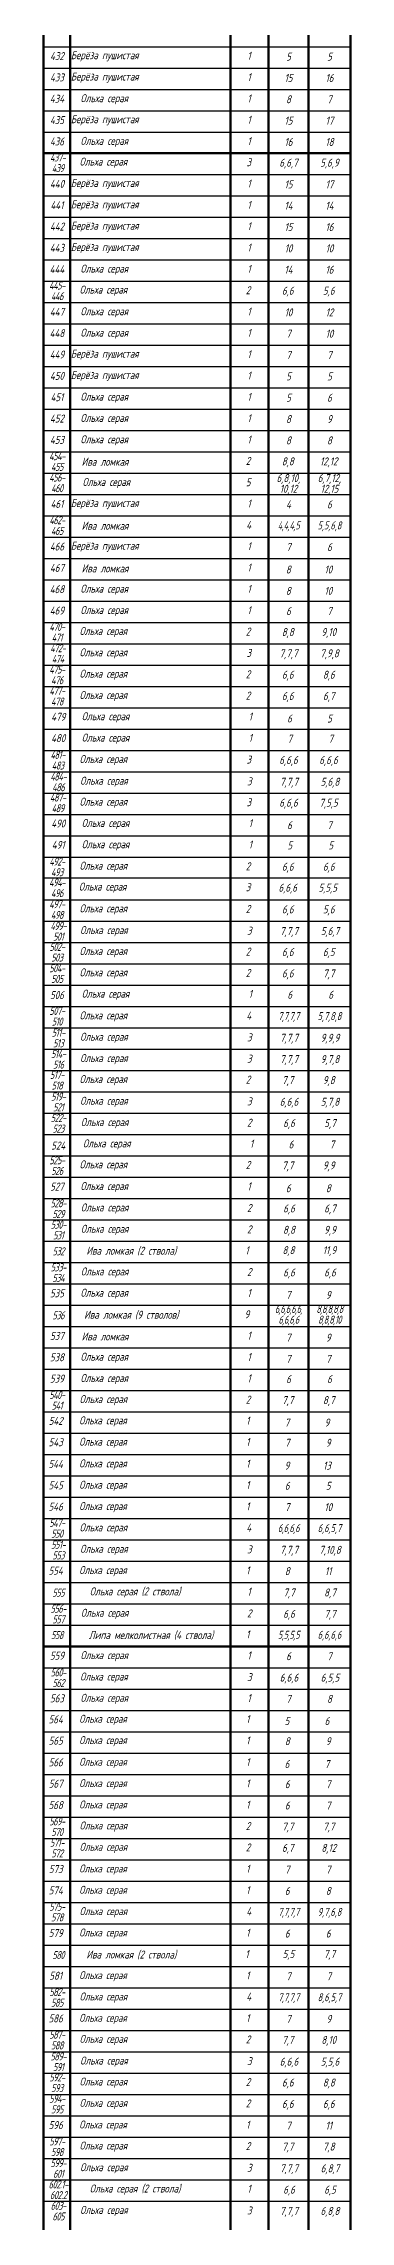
# Model space of a CAD drawing. Header units: metres. Extents: x 23128 to 34628, y -678634 to 13070.
# Drawn here: x 23128 to 34628, y -232256 to -150593 of the extents above; entities that cross this region are included whole.
import ezdxf

# ---------------------------------------------------------------- set-up
doc = ezdxf.new("R2010")
doc.units = ezdxf.units.M
for name, color, linetype, lineweight in [('Лиственные', 160, 'Continuous', 30), ('ТАБЛИЦА 50', 51, 'Continuous', 50), ('текст 300', 7, 'Continuous', 30)]:
    doc.layers.add(name, color=color, linetype=linetype, lineweight=lineweight)
doc.layers.add('ТАБЛИЦА', color=18, linetype='Continuous', true_color=0x000000)
doc.styles.add('NF_VGP_3.0', font='cs_gost2304.shx', dxfattribs={"oblique": 15, "height": 300})

msp = doc.modelspace()

# ---------------------------------------------------------------- linework, layer by layer
at = {"layer": 'ТАБЛИЦА', "color": 0, "transparency": 33554687}
for points in [[(23128, -150713), (34628, -150713)], [(23128, -151513), (34628, -151513)], [(23128, -152313), (34628, -152313)], [(23128, -153113), (34628, -153113)], [(23128, -153913), (34628, -153913)], [(23128, -154703), (34628, -154703)], [(23128, -155503), (34628, -155503)], [(23128, -156303), (34628, -156303)], [(23128, -157103), (34628, -157103)], [(23128, -157903), (34628, -157903)], [(23128, -158703), (34628, -158703)], [(23128, -159503), (34628, -159503)], [(23128, -160303), (34628, -160303)], [(23128, -161103), (34628, -161103)], [(23128, -161903), (34628, -161903)], [(23128, -162703), (34628, -162703)], [(23128, -163503), (34628, -163503)], [(23128, -164303), (34628, -164303)], [(23128, -165103), (34628, -165103)], [(23128, -165903), (34628, -165903)], [(23128, -166703), (34628, -166703)], [(23128, -167503), (34628, -167503)], [(23128, -168303), (34628, -168303)], [(23128, -169103), (34628, -169103)], [(23128, -169903), (34628, -169903)], [(23128, -170703), (34628, -170703)], [(23128, -171503), (34628, -171503)], [(23128, -172303), (34628, -172303)], [(23128, -173103), (34628, -173103)], [(23128, -173903), (34628, -173903)], [(23128, -174703), (34628, -174703)], [(23128, -175503), (34628, -175503)], [(23128, -176303), (34628, -176303)], [(23128, -177103), (34628, -177103)], [(23128, -177903), (34628, -177903)], [(23128, -178703), (34628, -178703)], [(23128, -179503), (34628, -179503)], [(23128, -180303), (34628, -180303)], [(23128, -181103), (34628, -181103)], [(23128, -181872), (34628, -181872)], [(23128, -182703), (34628, -182703)], [(23128, -183503), (34628, -183503)], [(23128, -184303), (34628, -184303)], [(23128, -185103), (34628, -185103)], [(23128, -185903), (34628, -185903)], [(23128, -186703), (34628, -186703)], [(23128, -187503), (34628, -187503)], [(23128, -188303), (34628, -188303)], [(23128, -189103), (34628, -189103)], [(23128, -189903), (34628, -189903)], [(23128, -190703), (34628, -190703)], [(23128, -191503), (34628, -191503)], [(23128, -192303), (34628, -192303)], [(23128, -193103), (34628, -193103)], [(23128, -193903), (34628, -193903)], [(23128, -194703), (34628, -194703)], [(23128, -195503), (34628, -195503)], [(23128, -196303), (34628, -196303)], [(23128, -197103), (34628, -197103)], [(23128, -197903), (34628, -197903)], [(23128, -198703), (34628, -198703)], [(23128, -199503), (34628, -199503)], [(23128, -200303), (34628, -200303)], [(23128, -201103), (34628, -201103)], [(23128, -201903), (34628, -201903)], [(23128, -202703), (34628, -202703)], [(23128, -203503), (34628, -203503)], [(23128, -204303), (34628, -204303)], [(23128, -205103), (34628, -205103)], [(23128, -205903), (34628, -205903)], [(23128, -206703), (34628, -206703)], [(23128, -207503), (34628, -207503)], [(23128, -208303), (34628, -208303)], [(23128, -209103), (34628, -209103)], [(23128, -209903), (34628, -209903)], [(23128, -210693), (34628, -210693)], [(23128, -211493), (34628, -211493)], [(23128, -212293), (34628, -212293)], [(23128, -213093), (34628, -213093)], [(23128, -213893), (34628, -213893)], [(23128, -214693), (34628, -214693)], [(23128, -215493), (34628, -215493)], [(23128, -216293), (34628, -216293)], [(23128, -217093), (34628, -217093)], [(23128, -217893), (34628, -217893)], [(23128, -218693), (34628, -218693)], [(23128, -219493), (34628, -219493)], [(23128, -220293), (34628, -220293)], [(23128, -221093), (34628, -221093)], [(23128, -221893), (34628, -221893)], [(23128, -222693), (34628, -222693)], [(23128, -223493), (34628, -223493)], [(23128, -224293), (34628, -224293)], [(23128, -225093), (34628, -225093)], [(23128, -225893), (34628, -225893)], [(23128, -226693), (34628, -226693)], [(23128, -227493), (34628, -227493)], [(23128, -228293), (34628, -228293)], [(23128, -229093), (34628, -229093)], [(23128, -229893), (34628, -229893)], [(23128, -230693), (34628, -230693)], [(23128, -231493), (34628, -231493)]]:
    msp.add_lwpolyline(points, dxfattribs=at)
at = {"layer": 'ТАБЛИЦА 50', "color": 7, "transparency": 33554687}
for points in [[(23128, -154703), (23128, -98713)], [(24128, -154703), (24128, -98713)], [(30128, -154704), (30128, -98713)], [(30128, -154704), (30128, -98713)], [(31556, -154704), (31556, -98713)], [(31556, -154704), (31556, -98713)], [(33056, -154704), (33056, -98713)], [(33056, -154704), (33056, -98713)], [(34628, -154705), (34628, -98713)], [(23128, -154703), (34628, -154703)], [(23128, -210693), (23128, -154703)], [(24128, -210693), (24128, -154703)], [(30128, -210694), (30128, -154703)], [(30128, -210694), (30128, -154703)], [(31556, -210694), (31556, -154703)], [(31556, -210694), (31556, -154703)], [(33056, -210694), (33056, -154703)], [(33056, -210694), (33056, -154703)], [(34628, -210695), (34628, -154703)], [(23128, -210693), (34628, -210693)], [(23128, -266683), (23128, -210693)], [(24128, -266683), (24128, -210693)], [(30128, -266684), (30128, -210693)], [(30128, -266684), (30128, -210693)], [(31556, -266684), (31556, -210693)], [(31556, -266684), (31556, -210693)], [(33056, -266685), (33056, -210693)], [(33056, -266685), (33056, -210693)], [(34628, -266685), (34628, -210693)]]:
    msp.add_lwpolyline(points, dxfattribs=at)

# ---------------------------------------------------------------- texts
at = {"layer": 'Лиственные', "lineweight": 30, "transparency": 33554687, "char_height": 300, "attachment_point": 5, "style": 'NF_VGP_3.0'}
for s, insert, width in [('\\pxqj;Берёза пушистая', (26017, -151071), 3736), ('\\pxqj;Берёза пушистая', (26017, -151871), 3736), ('Ольха серая', (25402, -152682), 6349.98), ('\\pxqj;Берёза пушистая', (26017, -153471), 3736), ('Ольха серая', (25402, -154282), 6349.98), ('Ольха серая', (25369, -155060), 6349.98), ('\\pxqj;Берёза пушистая', (26017, -155861), 3736), ('\\pxqj;Берёза пушистая', (26017, -156661), 3736), ('\\pxqj;Берёза пушистая', (26017, -157461), 3736), ('\\pxqj;Берёза пушистая', (26017, -158261), 3736), ('Ольха серая', (25402, -159072), 6349.98), ('Ольха серая', (25369, -159860), 6349.98), ('Ольха серая', (25402, -160672), 6349.98), ('Ольха серая', (25402, -161472), 6349.98), ('\\pxqj;Берёза пушистая', (26017, -162261), 3736), ('\\pxqj;Берёза пушистая', (26017, -163061), 3736), ('Ольха серая', (25402, -163872), 6349.98), ('Ольха серая', (25402, -164672), 6349.98), ('Ольха серая', (25402, -165472), 6349.98), ('Ива ломкая', (25430, -166272), 6349.98), ('Ольха серая', (25479, -167072), 6349.98), ('\\pxqj;Берёза пушистая', (26017, -167861), 3736), ('Ива ломкая', (25430, -168672), 6349.98), ('\\pxqj;Берёза пушистая', (26017, -169461), 3736), ('Ива ломкая', (25430, -170272), 6349.98), ('Ольха серая', (25402, -171072), 6349.98), ('Ольха серая', (25402, -171872), 6349.98), ('Ольха серая', (25369, -172660), 6349.98), ('Ольха серая', (25369, -173460), 6349.98), ('Ольха серая', (25369, -174260), 6349.98), ('Ольха серая', (25369, -175060), 6349.98), ('Ольха серая', (25450, -175858), 6349.98), ('Ольха серая', (25450, -176658), 6349.98), ('Ольха серая', (25369, -177460), 6349.98), ('Ольха серая', (25389, -178274), 6349.98), ('Ольха серая', (25369, -179060), 6349.98), ('Ольха серая', (25450, -179858), 6349.98), ('Ольха серая', (25450, -180658), 6349.98), ('Ольха серая', (25369, -181460), 6349.98), ('Ольха серая', (25341, -182245), 6349.98), ('Ольха серая', (25369, -183060), 6349.98), ('Ольха серая', (25389, -183874), 6349.98), ('Ольха серая', (25369, -184660), 6349.98), ('Ольха серая', (25369, -185460), 6349.98), ('Ольха серая', (25450, -186258), 6349.98), ('Ольха серая', (25369, -187072), 6349.98), ('Ольха серая', (25389, -187874), 6349.98), ('Ольха серая', (25389, -188674), 6349.98), ('Ольха серая', (25369, -189460), 6349.98), ('Ольха серая', (25389, -190274), 6349.98), ('Ольха серая', (25417, -191074), 6349.98), ('Ольха серая', (25497, -191872), 6349.98), ('Ольха серая', (25369, -192660), 6349.98), ('Ольха серая', (25402, -193472), 6349.98), ('Ольха серая', (25417, -194274), 6349.98), ('Ольха серая', (25417, -195074), 6349.98), ('Ива ломкая (2 ствола)', (26417, -195872), 6349.98), ('Ольха серая', (25417, -196674), 6349.98), ('Ольха серая', (25402, -197472), 6349.98), ('Ива ломкая (9 стволов)', (26417, -198272), 6349.98), ('Ива ломкая', (25430, -199072), 6349.98), ('Ольха серая', (25402, -199872), 6349.98), ('Ольха серая', (25402, -200672), 6349.98), ('Ольха серая', (25369, -201460), 6349.98), ('Ольха серая', (25355, -202258), 6349.98), ('Ольха серая', (25355, -203058), 6349.98), ('Ольха серая', (25355, -203872), 6349.98), ('Ольха серая', (25355, -204672), 6349.98), ('Ольха серая', (25355, -205472), 6349.98), ('Ольха серая', (25369, -206272), 6349.98), ('Ольха серая', (25389, -207074), 6349.98), ('Ольха серая', (25355, -207872), 6349.98), ('Ольха серая (2 ствола)', (26560, -208672), 6349.98), ('Ольха серая', (25417, -209474), 6349.98), ('Липа мелколистная (4 ствола)', (27158, -210282), 6349.98), ('Ольха серая', (25402, -211062), 6349.98), ('Ольха серая', (25389, -211864), 6349.98), ('Ольха серая', (25402, -212662), 6349.98), ('Ольха серая', (25355, -213448), 6349.98), ('Ольха серая', (25355, -214248), 6349.98), ('Ольха серая', (25355, -215062), 6349.98), ('Ольха серая', (25355, -215862), 6349.98), ('Ольха серая', (25355, -216662), 6349.98), ('Ольха серая', (25369, -217450), 6349.98), ('Ольха серая', (25369, -218250), 6349.98), ('Ольха серая', (25355, -219062), 6349.98), ('Ольха серая', (25355, -219862), 6349.98), ('Ольха серая', (25369, -220662), 6349.98), ('Ольха серая', (25355, -221462), 6349.98), ('Ива ломкая (2 ствола)', (26417, -222262), 6349.98), ('Ольха серая', (25355, -223062), 6349.98), ('Ольха серая', (25369, -223862), 6349.98), ('Ольха серая', (25355, -224662), 6349.98), ('Ольха серая', (25369, -225450), 6349.98), ('Ольха серая', (25389, -226264), 6349.98), ('Ольха серая', (25369, -227050), 6349.98), ('Ольха серая', (25369, -227850), 6349.98), ('Ольха серая', (25355, -228662), 6349.98), ('Ольха серая', (25369, -229450), 6349.98), ('Ольха серая', (25389, -230264), 6349.98), ('Ольха серая (2 ствола)', (26560, -231062), 6349.98), ('Ольха серая', (25389, -231864), 6349.98)]:
    msp.add_mtext(s, dxfattribs=dict(at, insert=insert, width=width))
at = {"layer": 'Лиственные', "color": 5, "char_height": 300, "attachment_point": 1, "style": 'NF_VGP_3.0'}
for s, insert, width in [('1', (30766, -150902), 156.16), ('1', (30766, -151702), 156.16), ('1', (30766, -152502), 156.16), ('1', (30766, -153302), 156.16), ('1', (30766, -154102), 156.16), ('3', (30734, -154892), 232.3), ('1', (30766, -155692), 156.16), ('1', (30766, -156492), 156.16), ('1', (30766, -157292), 156.16), ('1', (30766, -158092), 156.16), ('1', (30766, -158892), 156.16), ('2', (30706, -159692), 243.91), ('1', (30766, -160492), 156.16), ('1', (30766, -161292), 156.16), ('1', (30766, -162092), 156.16), ('1', (30766, -162892), 156.16), ('1', (30766, -163692), 156.16), ('1', (30766, -164492), 156.16), ('1', (30766, -165292), 156.16), ('2', (30706, -166092), 243.91), ('5', (30706, -166892), 232.3), ('1', (30766, -167692), 156.16), ('4', (30726, -168492), 239.07), ('1', (30766, -169292), 156.16), ('1', (30766, -170092), 156.16), ('1', (30766, -170892), 156.16), ('1', (30766, -171692), 156.16), ('2', (30706, -172492), 243.91), ('3', (30734, -173292), 232.3), ('2', (30706, -174092), 243.91), ('2', (30706, -174892), 243.91), ('1', (30814, -175678), 156.16), ('1', (30814, -176478), 156.16), ('3', (30734, -177292), 232.3), ('3', (30753, -178107), 232.3), ('3', (30734, -178892), 232.3), ('1', (30814, -179678), 156.16), ('2', (30706, -181292), 243.91), ('1', (30814, -180478), 156.16), ('3', (30706, -182078), 232.3), ('2', (30706, -182892), 243.91), ('3', (30753, -183707), 232.3), ('2', (30706, -184492), 243.91), ('2', (30706, -185292), 243.91), ('1', (30814, -186078), 156.16), ('4', (30726, -186892), 239.07), ('3', (30753, -187707), 232.3), ('3', (30753, -188507), 232.3), ('2', (30706, -189292), 243.91), ('3', (30753, -190107), 232.3), ('2', (30753, -190907), 243.91), ('1', (30861, -191692), 156.16), ('2', (30706, -192492), 243.91), ('1', (30766, -193292), 156.16), ('2', (30753, -194107), 243.91), ('2', (30753, -194907), 243.91), ('1', (30689, -195692), 156.16), ('2', (30753, -196507), 243.91), ('1', (30766, -197292), 156.16), ('9', (30659, -198092), 254.5), ('1', (30766, -198892), 156.16), ('1', (30766, -199692), 156.16), ('1', (30766, -200492), 156.16), ('2', (30706, -201292), 243.91), ('1', (30719, -202078), 156.16), ('1', (30719, -202878), 156.16), ('1', (30719, -203692), 156.16), ('1', (30719, -204492), 156.16), ('1', (30719, -205292), 156.16), ('4', (30726, -206092), 239.07), ('3', (30753, -206907), 232.3), ('1', (30719, -207692), 156.16), ('1', (30766, -208492), 156.16), ('2', (30753, -209307), 243.91), ('1', (30719, -210092), 156.16), ('1', (30766, -210882), 156.16), ('3', (30753, -211697), 232.3), ('1', (30766, -212482), 156.16), ('1', (30719, -213268), 156.16), ('1', (30719, -214068), 156.16), ('1', (30719, -214882), 156.16), ('1', (30719, -215682), 156.16), ('1', (30719, -216482), 156.16), ('2', (30706, -217282), 243.91), ('2', (30706, -218082), 243.91), ('1', (30719, -218882), 156.16), ('4', (30726, -220482), 239.07), ('1', (30719, -219682), 156.16), ('1', (30719, -221282), 156.16), ('1', (30689, -222082), 156.16), ('1', (30719, -222882), 156.16), ('4', (30726, -223682), 239.07), ('1', (30719, -224482), 156.16), ('2', (30706, -225282), 243.91), ('3', (30753, -226097), 232.3), ('2', (30706, -226882), 243.91), ('2', (30706, -227682), 243.91), ('1', (30719, -228482), 156.16), ('2', (30706, -229282), 243.91), ('3', (30753, -230097), 232.3), ('1', (30766, -230882), 156.16), ('3', (30753, -231697), 232.3)]:
    msp.add_mtext(s, dxfattribs=dict(at, insert=insert, width=width))
at = {"layer": 'текст 300', "color": 7, "transparency": 33554687, "char_height": 300, "width": 1000, "attachment_point": 5, "style": 'NF_VGP_3.0'}
for s, insert in [('{\\C256;432}', (23628, -151063)), ('{\\C256;433}', (23628, -151863)), ('{\\C256;434}', (23628, -152663)), ('{\\C256;435}', (23628, -153463)), ('{\\C256;436}', (23628, -154263)), ('{\\C256;440}', (23628, -155853)), ('{\\C256;441}', (23628, -156653)), ('{\\C256;442}', (23628, -157453)), ('{\\C256;443}', (23628, -158253)), ('{\\C256;444}', (23628, -159053)), ('{\\C256;447}', (23628, -160653)), ('{\\C256;448}', (23628, -161453)), ('{\\C256;449}', (23628, -162253)), ('{\\C256;450}', (23628, -163053)), ('{\\C256;451}', (23628, -163853)), ('{\\C256;452}', (23628, -164653)), ('{\\C256;453}', (23628, -165453)), ('{\\C256;461}', (23628, -167853)), ('{\\C256;466}', (23628, -169453)), ('{\\C256;467}', (23628, -170253)), ('{\\C256;468}', (23628, -171053)), ('{\\C256;469}', (23628, -171853)), ('{\\C256;479}', (23676, -175838)), ('{\\C256;480}', (23676, -176638)), ('{\\C256;490}', (23676, -179838)), ('{\\C256;491}', (23676, -180638)), ('{\\C256;506}', (23628, -186272)), ('{\\C256;524}', (23676, -191914)), ('{\\C256;527}', (23628, -193453)), ('{\\C256;535}', (23628, -197453)), ('{\\C256;537}', (23628, -199053)), ('{\\C256;538}', (23628, -199853)), ('{\\C256;539}', (23628, -200653)), ('{\\C256;542}', (23581, -202238)), ('{\\C256;543}', (23581, -203038)), ('{\\C256;544}', (23581, -203853)), ('{\\C256;545}', (23581, -204653)), ('{\\C256;546}', (23581, -205453)), ('{\\C256;554}', (23581, -207853)), ('{\\C256;559}', (23628, -211043)), ('{\\C256;563}', (23628, -212643)), ('{\\C256;564}', (23581, -213429)), ('{\\C256;565}', (23581, -214229)), ('{\\C256;566}', (23581, -215043)), ('{\\C256;567}', (23581, -215843)), ('{\\C256;568}', (23581, -216643)), ('{\\C256;573}', (23581, -219043)), ('{\\C256;574}', (23581, -219843)), ('{\\C256;579}', (23581, -221443)), ('{\\C256;581}', (23581, -223043)), ('{\\C256;586}', (23581, -224643)), ('{\\C256;596}', (23581, -228643))]:
    msp.add_mtext(s, dxfattribs=dict(at, insert=insert))
at = {"layer": 'текст 300', "transparency": 33554687, "char_height": 300, "attachment_point": 5, "style": 'NF_VGP_3.0'}
for s, insert, width in [('5', (32306, -151082), 1500), ('5', (33842, -151082), 1572.46), ('15', (32306, -151882), 1500), ('16', (33842, -151882), 1572.46), ('8', (32306, -152682), 1500), ('7', (33842, -152682), 1572.46), ('15', (32306, -153482), 1500), ('17', (33842, -153482), 1572.46), ('16', (32306, -154282), 1500), ('18', (33842, -154282), 1572.46), ('6,6,7', (32306, -155094), 1500), ('5,6,9', (33842, -155094), 1572.46), ('15', (32306, -155872), 1500), ('17', (33842, -155872), 1572.46), ('14', (32306, -156672), 1500), ('14', (33842, -156672), 1572.46), ('15', (32306, -157472), 1500), ('16', (33842, -157472), 1572.46), ('10', (32306, -158272), 1500), ('10', (33842, -158272), 1572.46), ('14', (32306, -159072), 1500), ('16', (33842, -159072), 1572.46), ('6,6', (32278, -159894), 1500), ('5,6', (33814, -159894), 1572.46), ('10', (32306, -160672), 1500), ('12', (33842, -160672), 1572.46), ('7', (32306, -161472), 1500), ('10', (33842, -161472), 1572.46), ('7', (32306, -162272), 1500), ('7', (33842, -162272), 1572.46), ('5', (32306, -163072), 1500), ('5', (33842, -163072), 1572.46), ('5', (32306, -163872), 1500), ('6', (33842, -163872), 1572.46), ('8', (32306, -164672), 1500), ('9', (33842, -164672), 1572.46), ('8', (32306, -165472), 1500), ('8', (33842, -165472), 1572.46), ('8,8', (32278, -166294), 1500), ('12,12', (33814, -166294), 1572.46), ('4', (32306, -167872), 1500), ('6', (33842, -167872), 1572.46), ('{\\W0.9;\\T0.9;4,4,4,5}', (32306, -168694), 1500), ('{\\W0.9;5,5,6,8}', (33842, -168694), 1572.46), ('7', (32306, -169472), 1500), ('6', (33842, -169472), 1572.46), ('8', (32297, -170316), 1427.54), ('10', (33797, -170316), 1427.54), ('8', (32297, -171116), 1427.54), ('10', (33797, -171116), 1427.54), ('6', (32306, -171872), 1500), ('7', (33842, -171872), 1572.46), ('8,8', (32278, -172694), 1500), ('9,10', (33814, -172694), 1572.46), ('7,7,7', (32306, -173494), 1500), ('7,9,8', (33842, -173494), 1572.46), ('6,6', (32278, -174294), 1500), ('8,6', (33814, -174294), 1572.46), ('6,6', (32278, -175094), 1500), ('6,7', (33814, -175094), 1572.46), ('6', (32344, -175901), 1427.54), ('5', (33844, -175901), 1427.54), ('7', (32353, -176658), 1500), ('7', (33889, -176658), 1572.46), ('6,6,6', (32306, -177494), 1500), ('6,6,6', (33806, -177494), 1500), ('7,7,7', (32325, -178308), 1500), ('5,6,8', (33861, -178308), 1572.46), ('6,6,6', (32306, -179094), 1500), ('7,5,5', (33806, -179094), 1500), ('6', (32344, -179901), 1427.54), ('7', (33844, -179901), 1427.54), ('5', (32353, -180658), 1500), ('5', (33889, -180658), 1572.46), ('6,6,6', (32278, -182279), 1500), ('6,6', (32278, -181494), 1500), ('5,5,5', (33778, -182279), 1500), ('6,6', (33814, -181494), 1572.46), ('6,6', (32278, -183094), 1500), ('5,6', (33814, -183094), 1572.46), ('7,7,7', (32325, -183908), 1500), ('5,6,7', (33861, -183908), 1572.46), ('6,6', (32278, -184694), 1500), ('6,5', (33814, -184694), 1572.46), ('6,6', (32278, -185494), 1500), ('7,7', (33814, -185494), 1572.46), ('6', (32353, -186258), 1500), ('6', (33889, -186258), 1572.46), ('{\\W0.9;\\T0.9;7,7,7,7}', (32306, -187094), 1500), ('{\\W0.9;5,7,8,8}', (33842, -187094), 1572.46), ('7,7,7', (32325, -187908), 1500), ('9,9,9', (33861, -187908), 1572.46), ('7,7,7', (32325, -188708), 1500), ('9,7,8', (33861, -188708), 1572.46), ('7,7', (32278, -189494), 1500), ('9,8', (33814, -189494), 1572.46), ('6,6,6', (32325, -190308), 1500), ('5,7,8', (33861, -190308), 1572.46), ('6,6', (32325, -191108), 1500), ('5,7', (33861, -191108), 1572.46), ('6', (32401, -191872), 1500), ('7', (33937, -191872), 1572.46), ('7,7', (32278, -192694), 1500), ('9,9', (33814, -192694), 1572.46), ('6', (32297, -193516), 1427.54), ('8', (33797, -193516), 1427.54), ('6,6', (32325, -194308), 1500), ('6,7', (33861, -194308), 1572.46), ('8,8', (32325, -195108), 1500), ('9,9', (33861, -195108), 1572.46), ('8,8', (32306, -195872), 1500), ('11,9', (33842, -195872), 1572.46), ('6,6', (32325, -196708), 1500), ('6,6', (33861, -196708), 1572.46), ('7', (32297, -197516), 1427.54), ('9', (33797, -197516), 1427.54), ('7', (32297, -199116), 1427.54), ('9', (33797, -199116), 1427.54), ('7', (32297, -199916), 1427.54), ('7', (33797, -199916), 1427.54), ('6', (32306, -200672), 1500), ('6', (33842, -200672), 1572.46), ('7,7', (32278, -201494), 1500), ('8,7', (33814, -201494), 1572.46), ('7', (32249, -202301), 1427.54), ('9', (33749, -202301), 1427.54), ('7', (32258, -203058), 1500), ('9', (33794, -203058), 1572.46), ('9', (32249, -203916), 1427.54), ('13', (33749, -203916), 1427.54), ('6', (32258, -204672), 1500), ('5', (33794, -204672), 1572.46), ('7', (32258, -205472), 1500), ('10', (33794, -205472), 1572.46), ('{\\W0.9;\\T0.9;6,6,6,6}', (32306, -206294), 1500), ('{\\W0.9;6,6,5,7}', (33842, -206294), 1572.46), ('7,7,7', (32325, -207108), 1500), ('7,10,8', (33861, -207108), 1572.46), ('8', (32258, -207872), 1500), ('11', (33794, -207872), 1572.46), ('7,7', (32325, -208708), 1500), ('8,7', (33861, -208708), 1572.46), ('6,6', (32325, -209508), 1500), ('7,7', (33861, -209508), 1572.46), ('{\\W0.9;\\T0.9;5,5,5,5}', (32306, -210294), 1500), ('{\\W0.9;6,6,6,6}', (33842, -210294), 1572.46), ('6', (32306, -211062), 1500), ('7', (33842, -211062), 1572.46), ('6,6,6', (32325, -211899), 1500), ('6,5,5', (33861, -211899), 1572.46), ('7', (32306, -212662), 1500), ('8', (33842, -212662), 1572.46), ('5', (32249, -213491), 1427.54), ('6', (33749, -213491), 1427.54), ('8', (32258, -214248), 1500), ('9', (33794, -214248), 1572.46), ('6', (32249, -215106), 1427.54), ('7', (33749, -215106), 1427.54), ('6', (32258, -215862), 1500), ('7', (33794, -215862), 1572.46), ('6', (32258, -216662), 1500), ('7', (33794, -216662), 1572.46), ('7,7', (32278, -217484), 1500), ('7,7', (33814, -217484), 1572.46), ('6,7', (32278, -218284), 1500), ('8,12', (33814, -218284), 1572.46), ('7', (32258, -219062), 1500), ('7', (33794, -219062), 1572.46), ('6', (32258, -219862), 1500), ('8', (33794, -219862), 1572.46), ('{\\W0.9;\\T0.9;7,7,7,7}', (32306, -220684), 1500), ('{\\W0.9;9,7,6,8}', (33842, -220684), 1572.46), ('5,5', (32306, -222262), 1500), ('6', (32258, -221462), 1500), ('7,7', (33842, -222262), 1572.46), ('6', (33794, -221462), 1572.46), ('7', (32306, -223062), 1500), ('7', (33818, -223062), 1620), ('{\\W0.9;\\T0.9;7,7,7,7}', (32306, -223884), 1500), ('{\\W0.9;8,6,5,7}', (33842, -223884), 1572.46), ('7', (32306, -224662), 1500), ('9', (33818, -224662), 1620), ('7,7', (32278, -225484), 1500), ('8,10', (33814, -225484), 1572.46), ('6,6,6', (32325, -226299), 1500), ('5,5,6', (33861, -226299), 1572.46), ('6,6', (32278, -227084), 1500), ('8,8', (33814, -227084), 1572.46), ('6,6', (32278, -227884), 1500), ('6,6', (33814, -227884), 1572.46), ('7', (32306, -228662), 1500), ('11', (33818, -228662), 1620), ('7,7', (32278, -229484), 1500), ('7,8', (33814, -229484), 1572.46), ('7,7,7', (32325, -230299), 1500), ('6,8,7', (33861, -230299), 1572.46), ('6,6', (32325, -231099), 1500), ('6,5', (33861, -231099), 1572.46), ('7,7,7', (32325, -231899), 1500), ('6,8,8', (33861, -231899), 1572.46)]:
    msp.add_mtext(s, dxfattribs=dict(at, insert=insert, width=width))
at = {"layer": 'текст 300', "color": 7, "transparency": 33554687, "char_height": 300, "attachment_point": 5, "line_spacing_factor": 0.8, "style": 'NF_VGP_3.0'}
for s, insert, width in [('{\\W0.9;\\T0.9;\\C256;437-\\P439}', (23656, -155065), 904.92), ('{\\W0.9;\\T0.9;\\C256;445-\\P446}', (23628, -159865), 904.92), ('{\\W0.9;\\T0.9;\\C256;454-\\P455}', (23628, -166265), 904.92), ('{\\W0.9;\\T0.9;\\C256;456-\\P460}', (23628, -167065), 904.92), ('{\\W0.9;\\T0.9;\\C256;462-\\P465}', (23628, -168665), 904.92), ('{\\W0.9;\\T0.9;\\C256;470-\\P471}', (23628, -172665), 904.92), ('{\\W0.9;\\T0.9;\\C256;472-\\P474}', (23656, -173465), 904.92), ('{\\W0.9;\\T0.9;\\C256;475-\\P476}', (23628, -174265), 904.92), ('{\\W0.9;\\T0.9;\\C256;477-\\P478}', (23628, -175065), 904.92), ('{\\W0.9;\\T0.9;\\C256;481-\\P483}', (23656, -177465), 904.92), ('{\\W0.9;\\T0.9;\\C256;484-\\P486}', (23676, -178279), 904.92), ('{\\W0.9;\\T0.9;\\C256;487-\\P489}', (23656, -179065), 904.92), ('{\\W0.9;\\T0.9;\\C256;492-\\P493}', (23628, -181465), 904.92), ('{\\W0.9;\\T0.9;\\C256;494-\\P496}', (23628, -182250), 904.92), ('{\\W0.9;\\T0.9;\\C256;497-\\P498}', (23628, -183065), 904.92), ('{\\W0.9;\\T0.9;\\C256;499-\\P501}', (23676, -183879), 904.92), ('{\\W0.9;\\T0.9;\\C256;502-\\P503}', (23628, -184665), 904.92), ('{\\W0.9;\\T0.9;\\C256;504-\\P505}', (23628, -185465), 904.92), ('{\\W0.9;\\T0.9;\\C256;507-\\P510}', (23628, -187065), 904.92), ('{\\W0.9;\\T0.9;\\C256;511-\\P513}', (23676, -187879), 904.92), ('{\\W0.9;\\T0.9;\\C256;514-\\P516}', (23676, -188679), 904.92), ('{\\W0.9;\\T0.9;\\C256;517-\\P518}', (23628, -189465), 904.92), ('{\\W0.9;\\T0.9;\\C256;519-\\P521}', (23676, -190279), 904.92), ('{\\W0.9;\\T0.9;\\C256;522-\\P523}', (23676, -191079), 904.92), ('{\\W0.9;\\T0.9;\\C256;525-\\P526}', (23628, -192665), 904.92), ('{\\W0.9;\\T0.9;\\C256;528-\\P529}', (23676, -194279), 904.92), ('{\\W0.9;\\T0.9;\\C256;530-\\P531}', (23676, -195079), 904.92), ('{\\W0.9;\\T0.9;\\C256;532}', (23676, -195879), 904.92), ('{\\W0.9;\\T0.9;\\C256;533-\\P534}', (23676, -196679), 904.92), ('{\\W0.9;\\T0.9;\\C256;536}', (23676, -198279), 904.92), ('{\\W0.9;\\T0.9;\\C256;540-\\P541}', (23628, -201465), 904.92), ('{\\W0.9;\\T0.9;\\C256;547-\\P550}', (23628, -206265), 904.92), ('{\\W0.9;\\T0.9;\\C256;551-\\P553}', (23676, -207079), 904.92), ('{\\W0.9;\\T0.9;\\C256;555}', (23676, -208679), 904.92), ('{\\W0.9;\\T0.9;\\C256;556-\\P557}', (23676, -209479), 904.92), ('{\\W0.9;\\T0.9;\\C256;558}', (23628, -210272), 1000), ('{\\W0.9;\\T0.9;\\C256;560-\\P562}', (23676, -211869), 904.92), ('{\\W0.9;\\T0.9;\\C256;569-\\P570}', (23628, -217455), 904.92), ('{\\W0.9;\\T0.9;\\C256;571-\\P572}', (23628, -218255), 904.92), ('{\\W0.9;\\T0.9;\\C256;575-\\P578}', (23628, -220655), 904.92), ('{\\W0.9;\\T0.9;\\C256;580}', (23676, -222269), 904.92), ('{\\W0.9;\\T0.9;\\C256;582-\\P585}', (23628, -223855), 904.92), ('{\\W0.9;\\T0.9;\\C256;587-\\P588}', (23628, -225455), 904.92), ('{\\W0.9;\\T0.9;\\C256;589-\\P591}', (23676, -226269), 904.92), ('{\\W0.9;\\T0.9;\\C256;592-\\P593}', (23628, -227055), 904.92), ('{\\W0.9;\\T0.9;\\C256;594-\\P595}', (23628, -227855), 904.92), ('{\\W0.9;\\T0.9;\\C256;597-\\P598}', (23628, -229455), 904.92), ('{\\W0.9;\\T0.9;\\C256;599-\\P601}', (23676, -230269), 904.92), ('{\\W0.9;\\T0.9;\\C256;602.1-\\P602.2}', (23676, -231069), 904.92), ('{\\W0.9;\\T0.9;\\C256;603-\\P605}', (23676, -231869), 904.92)]:
    msp.add_mtext(s, dxfattribs=dict(at, insert=insert, width=width))
at = {"layer": 'текст 300', "transparency": 33554687, "char_height": 300, "attachment_point": 5, "line_spacing_factor": 0.8, "style": 'NF_VGP_3.0'}
for s, insert, width in [('6,8,10,\\P10,12', (32306, -167121), 1500), ('6,7,12,\\P12,15', (33842, -167121), 1572.46), ('{\\W0.9;\\T0.85;6,6,6,6,6,\\P6,6,6,6}', (32306, -198276), 1500), ('{\\W0.9;\\T0.85;8,8,8,8,8\\P8,8,8,10}', (33842, -198276), 1572.46)]:
    msp.add_mtext(s, dxfattribs=dict(at, insert=insert, width=width))

doc.saveas('drawing.dxf')
